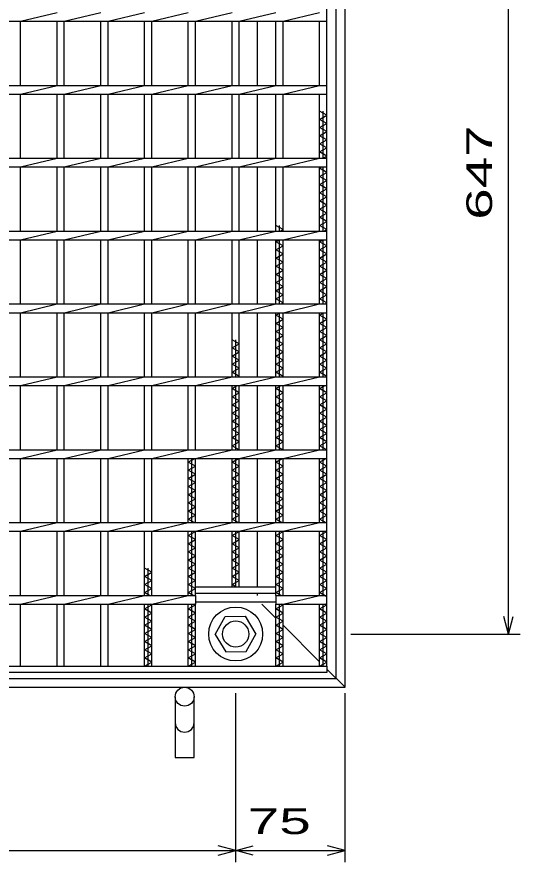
# Model space of a CAD drawing. Units: millimetres, scale not verified. Extents: x -1456 to 1385, y -1026 to 843.
# Drawn here: x -546 to -200, y -362 to 218 of the extents above; entities that cross this region are included whole.
import ezdxf
from ezdxf.enums import TextEntityAlignment as Align

# ---------------------------------------------------------------- set-up
doc = ezdxf.new("R2010")
doc.units = ezdxf.units.MM
doc.header["$LTSCALE"] = 8
doc.linetypes.add('DASHED', pattern=[7.5, 6, -1.5])
for name, color, linetype, lineweight in [('16', 3, 'Continuous', 25), ('19', 6, 'Continuous', 25), ('22', 4, 'Continuous', 25)]:
    doc.layers.add(name, color=color, linetype=linetype, lineweight=lineweight)
doc.styles.add('ベクトル', font='')
doc.styles.get('ベクトル').set_extended_font_data('ベクトル')

msp = doc.modelspace()

# ---------------------------------------------------------------- linework, layer by layer
at = {"layer": '16'}
for p, q in [((-333, -227), (-333, 464)), ((-543, 215.5), (-518, 221.5)), ((-513, 215.5), (-488, 221.5)), ((-483, 215.5), (-458, 221.5)), ((-453, 215.5), (-428, 221.5)), ((-423, 215.5), (-398, 221.5)), ((-393, 215.5), (-368, 221.5)), ((-363, 215.5), (-338, 221.5)), ((-333, 215.5), (-333, 221.5)), ((-1028, 215.5), (-333, 215.5)), ((-543, 171.5), (-543, 215.5)), ((-518, 171.5), (-518, 215.5)), ((-513, 171.5), (-513, 215.5)), ((-488, 171.5), (-488, 215.5)), ((-483, 171.5), (-483, 215.5)), ((-458, 171.5), (-458, 215.5)), ((-453, 171.5), (-453, 215.5)), ((-428, 171.5), (-428, 215.5)), ((-423, 171.5), (-423, 215.5)), ((-398, 171.5), (-398, 215.5)), ((-393, 171.5), (-393, 215.5)), ((-368, 171.5), (-368, 215.5)), ((-363, 171.5), (-363, 215.5)), ((-338, 171.5), (-338, 215.5)), ((-1028, 171.5), (-333, 171.5)), ((-543, 165.5), (-518, 171.5)), ((-513, 165.5), (-488, 171.5)), ((-483, 165.5), (-458, 171.5)), ((-453, 165.5), (-428, 171.5)), ((-423, 165.5), (-398, 171.5)), ((-393, 165.5), (-368, 171.5)), ((-363, 165.5), (-338, 171.5)), ((-333, 165.5), (-333, 171.5)), ((-1028, 165.5), (-333, 165.5)), ((-543, 121.5), (-543, 165.5)), ((-518, 121.5), (-518, 165.5)), ((-513, 121.5), (-513, 165.5)), ((-488, 121.5), (-488, 165.5)), ((-483, 121.5), (-483, 165.5)), ((-458, 121.5), (-458, 165.5)), ((-453, 121.5), (-453, 165.5)), ((-428, 121.5), (-428, 165.5)), ((-423, 121.5), (-423, 165.5)), ((-398, 121.5), (-398, 165.5)), ((-393, 121.5), (-393, 165.5)), ((-368, 121.5), (-368, 165.5)), ((-363, 121.5), (-363, 165.5)), ((-338, 121.5), (-338, 165.5)), ((-333, 151), (-338, 153.8)), ((-338, 148.2), (-333, 151)), ((-335.5, 121.5), (-335.5, 153.8)), ((-333, 145.4), (-338, 148.2)), ((-338, 142.6), (-333, 145.4)), ((-333, 139.8), (-338, 142.6)), ((-338, 137), (-333, 139.8)), ((-333, 134.2), (-338, 137)), ((-338, 131.4), (-333, 134.2)), ((-333, 128.6), (-338, 131.4)), ((-338, 125.8), (-333, 128.6)), ((-333, 123), (-338, 125.8)), ((-335.679, 121.5), (-333, 123)), ((-1028, 121.5), (-333, 121.5)), ((-543, 115.5), (-518, 121.5)), ((-513, 115.5), (-488, 121.5)), ((-483, 115.5), (-458, 121.5)), ((-453, 115.5), (-428, 121.5)), ((-423, 115.5), (-398, 121.5)), ((-393, 115.5), (-368, 121.5)), ((-363, 115.5), (-338, 121.5)), ((-333, 115.5), (-333, 121.5)), ((-1028, 115.5), (-333, 115.5)), ((-543, 71.5), (-543, 115.5)), ((-518, 71.5), (-518, 115.5)), ((-513, 71.5), (-513, 115.5)), ((-488, 71.5), (-488, 115.5)), ((-483, 71.5), (-483, 115.5)), ((-458, 71.5), (-458, 115.5)), ((-453, 71.5), (-453, 115.5)), ((-428, 71.5), (-428, 115.5)), ((-423, 71.5), (-423, 115.5)), ((-398, 71.5), (-398, 115.5)), ((-393, 71.5), (-393, 115.5)), ((-368, 71.5), (-368, 115.5)), ((-363, 71.5), (-363, 115.5)), ((-338, 71.5), (-338, 115.5)), ((-338, 114.6), (-336.393, 115.5)), ((-333, 111.8), (-338, 114.6)), ((-338, 109), (-333, 111.8)), ((-335.5, 71.5), (-335.5, 115.5)), ((-333, 106.2), (-338, 109)), ((-338, 103.4), (-333, 106.2)), ((-333, 100.6), (-338, 103.4)), ((-338, 97.8), (-333, 100.6)), ((-333, 95), (-338, 97.8)), ((-338, 92.2), (-333, 95)), ((-333, 89.4), (-338, 92.2)), ((-338, 86.6), (-333, 89.4)), ((-333, 83.8), (-338, 86.6)), ((-338, 81), (-333, 83.8)), ((-363, 72.6), (-368, 75.4)), ((-365.5, 71.5), (-365.5, 75.4)), ((-333, 78.2), (-338, 81)), ((-338, 75.4), (-333, 78.2)), ((-333, 72.6), (-338, 75.4)), ((-1028, 71.5), (-333, 71.5)), ((-543, 65.5), (-518, 71.5)), ((-513, 65.5), (-488, 71.5)), ((-483, 65.5), (-458, 71.5)), ((-453, 65.5), (-428, 71.5)), ((-423, 65.5), (-398, 71.5)), ((-393, 65.5), (-368, 71.5)), ((-364.964, 71.5), (-363, 72.6)), ((-363, 65.5), (-338, 71.5)), ((-334.964, 71.5), (-333, 72.6)), ((-333, 65.5), (-333, 71.5)), ((-1028, 65.5), (-333, 65.5)), ((-543, 21.5), (-543, 65.5)), ((-518, 21.5), (-518, 65.5)), ((-513, 21.5), (-513, 65.5)), ((-488, 21.5), (-488, 65.5)), ((-483, 21.5), (-483, 65.5)), ((-458, 21.5), (-458, 65.5)), ((-453, 21.5), (-453, 65.5)), ((-428, 21.5), (-428, 65.5)), ((-423, 21.5), (-423, 65.5)), ((-398, 21.5), (-398, 65.5)), ((-393, 21.5), (-393, 65.5)), ((-368, 21.5), (-368, 65.5)), ((-368, 64.2), (-365.679, 65.5)), ((-363, 61.4), (-368, 64.2)), ((-365.5, 21.5), (-365.5, 65.5)), ((-363, 21.5), (-363, 65.5)), ((-338, 21.5), (-338, 65.5)), ((-338, 64.2), (-335.679, 65.5)), ((-333, 61.4), (-338, 64.2)), ((-335.5, 21.5), (-335.5, 65.5)), ((-368, 58.6), (-363, 61.4)), ((-363, 55.8), (-368, 58.6)), ((-338, 58.6), (-333, 61.4)), ((-333, 55.8), (-338, 58.6)), ((-368, 53), (-363, 55.8)), ((-363, 50.2), (-368, 53)), ((-338, 53), (-333, 55.8)), ((-333, 50.2), (-338, 53)), ((-368, 47.4), (-363, 50.2)), ((-363, 44.6), (-368, 47.4)), ((-338, 47.4), (-333, 50.2)), ((-333, 44.6), (-338, 47.4)), ((-368, 41.8), (-363, 44.6)), ((-363, 39), (-368, 41.8)), ((-338, 41.8), (-333, 44.6)), ((-333, 39), (-338, 41.8)), ((-368, 36.2), (-363, 39)), ((-363, 33.4), (-368, 36.2)), ((-338, 36.2), (-333, 39)), ((-333, 33.4), (-338, 36.2)), ((-368, 30.6), (-363, 33.4)), ((-363, 27.8), (-368, 30.6)), ((-338, 30.6), (-333, 33.4)), ((-333, 27.8), (-338, 30.6)), ((-368, 25), (-363, 27.8)), ((-363, 22.2), (-368, 25)), ((-338, 25), (-333, 27.8)), ((-333, 22.2), (-338, 25)), ((-1028, 21.5), (-333, 21.5)), ((-543, 15.5), (-518, 21.5)), ((-513, 15.5), (-488, 21.5)), ((-483, 15.5), (-458, 21.5)), ((-453, 15.5), (-428, 21.5)), ((-423, 15.5), (-398, 21.5)), ((-393, 15.5), (-368, 21.5)), ((-364.25, 21.5), (-363, 22.2)), ((-363, 15.5), (-338, 21.5)), ((-334.25, 21.5), (-333, 22.2)), ((-333, 15.5), (-333, 21.5)), ((-1028, 15.5), (-333, 15.5)), ((-543, -28.5), (-543, 15.5)), ((-518, -28.5), (-518, 15.5)), ((-513, -28.5), (-513, 15.5)), ((-488, -28.5), (-488, 15.5)), ((-483, -28.5), (-483, 15.5)), ((-458, -28.5), (-458, 15.5)), ((-453, -28.5), (-453, 15.5)), ((-428, -28.5), (-428, 15.5)), ((-423, -28.5), (-423, 15.5)), ((-398, -28.5), (-398, 15.5)), ((-393, -28.5), (-393, 15.5)), ((-368, -28.5), (-368, 15.5)), ((-368, 13.8), (-364.964, 15.5)), ((-363, 11), (-368, 13.8)), ((-365.5, -28.5), (-365.5, 15.5)), ((-363, -28.5), (-363, 15.5)), ((-338, -28.5), (-338, 15.5)), ((-338, 13.8), (-334.964, 15.5)), ((-333, 11), (-338, 13.8)), ((-335.5, -28.5), (-335.5, 15.5)), ((-368, 8.2), (-363, 11)), ((-363, 5.4), (-368, 8.2)), ((-338, 8.2), (-333, 11)), ((-333, 5.4), (-338, 8.2)), ((-368, 2.6), (-363, 5.4)), ((-363, -0.2), (-368, 2.6)), ((-338, 2.6), (-333, 5.4)), ((-333, -0.2), (-338, 2.6)), ((-393, -5.8), (-398, -3)), ((-398, -8.6), (-393, -5.8)), ((-395.5, -28.5), (-395.5, -3)), ((-368, -3), (-363, -0.2)), ((-363, -5.8), (-368, -3)), ((-368, -8.6), (-363, -5.8)), ((-338, -3), (-333, -0.2)), ((-333, -5.8), (-338, -3)), ((-338, -8.6), (-333, -5.8)), ((-393, -11.4), (-398, -8.6)), ((-398, -14.2), (-393, -11.4)), ((-363, -11.4), (-368, -8.6)), ((-368, -14.2), (-363, -11.4)), ((-333, -11.4), (-338, -8.6)), ((-338, -14.2), (-333, -11.4)), ((-393, -17), (-398, -14.2)), ((-398, -19.8), (-393, -17)), ((-363, -17), (-368, -14.2)), ((-368, -19.8), (-363, -17)), ((-333, -17), (-338, -14.2)), ((-338, -19.8), (-333, -17)), ((-393, -22.6), (-398, -19.8)), ((-398, -25.4), (-393, -22.6)), ((-363, -22.6), (-368, -19.8)), ((-368, -25.4), (-363, -22.6)), ((-333, -22.6), (-338, -19.8)), ((-338, -25.4), (-333, -22.6)), ((-1028, -28.5), (-333, -28.5)), ((-543, -34.5), (-518, -28.5)), ((-513, -34.5), (-488, -28.5)), ((-483, -34.5), (-458, -28.5)), ((-453, -34.5), (-428, -28.5)), ((-423, -34.5), (-398, -28.5)), ((-393, -28.2), (-398, -25.4)), ((-393.536, -28.5), (-393, -28.2)), ((-393, -34.5), (-368, -28.5)), ((-363, -28.2), (-368, -25.4)), ((-363.536, -28.5), (-363, -28.2)), ((-363, -34.5), (-338, -28.5)), ((-333, -28.2), (-338, -25.4)), ((-333.536, -28.5), (-333, -28.2)), ((-333, -34.5), (-333, -28.5)), ((-1028, -34.5), (-333, -34.5)), ((-543, -78.5), (-543, -34.5)), ((-518, -78.5), (-518, -34.5)), ((-513, -78.5), (-513, -34.5)), ((-488, -78.5), (-488, -34.5)), ((-483, -78.5), (-483, -34.5)), ((-458, -78.5), (-458, -34.5)), ((-453, -78.5), (-453, -34.5)), ((-428, -78.5), (-428, -34.5)), ((-423, -78.5), (-423, -34.5)), ((-398, -78.5), (-398, -34.5)), ((-398, -36.6), (-394.25, -34.5)), ((-395.5, -78.5), (-395.5, -34.5)), ((-393, -78.5), (-393, -34.5)), ((-368, -78.5), (-368, -34.5)), ((-368, -36.6), (-364.25, -34.5)), ((-365.5, -78.5), (-365.5, -34.5)), ((-363, -78.5), (-363, -34.5)), ((-338, -78.5), (-338, -34.5)), ((-338, -36.6), (-334.25, -34.5)), ((-335.5, -78.5), (-335.5, -34.5)), ((-393, -39.4), (-398, -36.6)), ((-398, -42.2), (-393, -39.4)), ((-363, -39.4), (-368, -36.6)), ((-368, -42.2), (-363, -39.4)), ((-333, -39.4), (-338, -36.6)), ((-338, -42.2), (-333, -39.4)), ((-393, -45), (-398, -42.2)), ((-398, -47.8), (-393, -45)), ((-363, -45), (-368, -42.2)), ((-368, -47.8), (-363, -45)), ((-333, -45), (-338, -42.2)), ((-338, -47.8), (-333, -45)), ((-393, -50.6), (-398, -47.8)), ((-398, -53.4), (-393, -50.6)), ((-363, -50.6), (-368, -47.8)), ((-368, -53.4), (-363, -50.6)), ((-333, -50.6), (-338, -47.8)), ((-338, -53.4), (-333, -50.6)), ((-393, -56.2), (-398, -53.4)), ((-398, -59), (-393, -56.2)), ((-363, -56.2), (-368, -53.4)), ((-368, -59), (-363, -56.2)), ((-333, -56.2), (-338, -53.4)), ((-338, -59), (-333, -56.2)), ((-393, -61.8), (-398, -59)), ((-398, -64.6), (-393, -61.8)), ((-363, -61.8), (-368, -59)), ((-368, -64.6), (-363, -61.8)), ((-333, -61.8), (-338, -59)), ((-338, -64.6), (-333, -61.8)), ((-393, -67.4), (-398, -64.6)), ((-398, -70.2), (-393, -67.4)), ((-363, -67.4), (-368, -64.6)), ((-368, -70.2), (-363, -67.4)), ((-333, -67.4), (-338, -64.6)), ((-338, -70.2), (-333, -67.4)), ((-393, -73), (-398, -70.2)), ((-398, -75.8), (-393, -73)), ((-363, -73), (-368, -70.2)), ((-368, -75.8), (-363, -73)), ((-333, -73), (-338, -70.2)), ((-338, -75.8), (-333, -73)), ((-1028, -78.5), (-333, -78.5)), ((-543, -84.5), (-518, -78.5)), ((-513, -84.5), (-488, -78.5)), ((-483, -84.5), (-458, -78.5)), ((-453, -84.5), (-428, -78.5)), ((-423, -84.5), (-398, -78.5)), ((-393.179, -78.5), (-398, -75.8)), ((-393, -84.5), (-368, -78.5)), ((-363.179, -78.5), (-368, -75.8)), ((-363, -84.5), (-338, -78.5)), ((-333, -78.6), (-338, -75.8)), ((-333, -84.5), (-333, -78.5)), ((-1028, -84.5), (-333, -84.5)), ((-543, -128.5), (-543, -84.5)), ((-518, -128.5), (-518, -84.5)), ((-513, -128.5), (-513, -84.5)), ((-488, -128.5), (-488, -84.5)), ((-483, -128.5), (-483, -84.5)), ((-458, -128.5), (-458, -84.5)), ((-453, -128.5), (-453, -84.5)), ((-428, -128.5), (-428, -84.5)), ((-428, -87), (-423.536, -84.5)), ((-423, -89.8), (-428, -87)), ((-425.5, -128.5), (-425.5, -84.5)), ((-423, -128.5), (-423, -84.5)), ((-398, -128.5), (-398, -84.5)), ((-398, -87), (-393.536, -84.5)), ((-393, -89.8), (-398, -87)), ((-395.5, -128.5), (-395.5, -84.5)), ((-393, -128.5), (-393, -84.5)), ((-368, -128.5), (-368, -84.5)), ((-368, -87), (-363.536, -84.5)), ((-363, -89.8), (-368, -87)), ((-365.5, -128.5), (-365.5, -84.5)), ((-363, -128.5), (-363, -84.5)), ((-338, -128.5), (-338, -84.5)), ((-338, -87), (-333.536, -84.5)), ((-333, -89.8), (-338, -87)), ((-335.5, -128.5), (-335.5, -84.5)), ((-428, -92.6), (-423, -89.8)), ((-423, -95.4), (-428, -92.6)), ((-398, -92.6), (-393, -89.8)), ((-393, -95.4), (-398, -92.6)), ((-368, -92.6), (-363, -89.8)), ((-363, -95.4), (-368, -92.6)), ((-338, -92.6), (-333, -89.8)), ((-333, -95.4), (-338, -92.6)), ((-428, -98.2), (-423, -95.4)), ((-423, -101), (-428, -98.2)), ((-398, -98.2), (-393, -95.4)), ((-393, -101), (-398, -98.2)), ((-368, -98.2), (-363, -95.4)), ((-363, -101), (-368, -98.2)), ((-338, -98.2), (-333, -95.4)), ((-333, -101), (-338, -98.2)), ((-428, -103.8), (-423, -101)), ((-423, -106.6), (-428, -103.8)), ((-398, -103.8), (-393, -101)), ((-393, -106.6), (-398, -103.8)), ((-368, -103.8), (-363, -101)), ((-363, -106.6), (-368, -103.8)), ((-338, -103.8), (-333, -101)), ((-333, -106.6), (-338, -103.8)), ((-428, -109.4), (-423, -106.6)), ((-423, -112.2), (-428, -109.4)), ((-398, -109.4), (-393, -106.6)), ((-393, -112.2), (-398, -109.4)), ((-368, -109.4), (-363, -106.6)), ((-363, -112.2), (-368, -109.4)), ((-338, -109.4), (-333, -106.6)), ((-333, -112.2), (-338, -109.4)), ((-428, -115), (-423, -112.2)), ((-423, -117.8), (-428, -115)), ((-398, -115), (-393, -112.2)), ((-393, -117.8), (-398, -115)), ((-368, -115), (-363, -112.2)), ((-363, -117.8), (-368, -115)), ((-338, -115), (-333, -112.2)), ((-333, -117.8), (-338, -115)), ((-428, -120.6), (-423, -117.8)), ((-423, -123.4), (-428, -120.6)), ((-398, -120.6), (-393, -117.8)), ((-393, -123.4), (-398, -120.6)), ((-368, -120.6), (-363, -117.8)), ((-363, -123.4), (-368, -120.6)), ((-338, -120.6), (-333, -117.8)), ((-333, -123.4), (-338, -120.6)), ((-428, -126.2), (-423, -123.4)), ((-423.893, -128.5), (-428, -126.2)), ((-398, -126.2), (-393, -123.4)), ((-393.893, -128.5), (-398, -126.2)), ((-368, -126.2), (-363, -123.4)), ((-363.893, -128.5), (-368, -126.2)), ((-338, -126.2), (-333, -123.4)), ((-333, -129), (-338, -126.2)), ((-1028, -128.5), (-333, -128.5)), ((-543, -134.5), (-518, -128.5)), ((-513, -134.5), (-488, -128.5)), ((-483, -134.5), (-458, -128.5)), ((-453, -134.5), (-428, -128.5)), ((-423, -134.5), (-398, -128.5)), ((-393, -134.5), (-368, -128.5)), ((-363, -134.5), (-338, -128.5)), ((-333, -134.5), (-333, -128.5)), ((-1028, -134.5), (-333, -134.5)), ((-543, -178.5), (-543, -134.5)), ((-518, -178.5), (-518, -134.5)), ((-513, -178.5), (-513, -134.5)), ((-488, -178.5), (-488, -134.5)), ((-483, -178.5), (-483, -134.5)), ((-458, -178.5), (-458, -134.5)), ((-453, -178.5), (-453, -134.5)), ((-428, -178.5), (-428, -134.5)), ((-428, -137.4), (-423, -134.6)), ((-423, -140.2), (-428, -137.4)), ((-425.5, -178.5), (-425.5, -134.5)), ((-423, -134.6), (-423.179, -134.5)), ((-423, -178.5), (-423, -134.5)), ((-398, -172.5), (-398, -134.5)), ((-398, -137.4), (-393, -134.6)), ((-393, -140.2), (-398, -137.4)), ((-395.5, -172.5), (-395.5, -134.5)), ((-393, -134.6), (-393.179, -134.5)), ((-393, -172.5), (-393, -134.5)), ((-368, -178.5), (-368, -134.5)), ((-368, -137.4), (-363, -134.6)), ((-363, -140.2), (-368, -137.4)), ((-365.5, -178.5), (-365.5, -134.5)), ((-363, -134.6), (-363.179, -134.5)), ((-363, -178.5), (-363, -134.5)), ((-338, -178.5), (-338, -134.5)), ((-338, -137.4), (-333, -134.6)), ((-333, -140.2), (-338, -137.4)), ((-335.5, -178.5), (-335.5, -134.5)), ((-333, -134.6), (-333.179, -134.5)), ((-428, -143), (-423, -140.2)), ((-423, -145.8), (-428, -143)), ((-398, -143), (-393, -140.2)), ((-393, -145.8), (-398, -143)), ((-368, -143), (-363, -140.2)), ((-363, -145.8), (-368, -143)), ((-338, -143), (-333, -140.2)), ((-333, -145.8), (-338, -143)), ((-428, -148.6), (-423, -145.8)), ((-423, -151.4), (-428, -148.6)), ((-398, -148.6), (-393, -145.8)), ((-393, -151.4), (-398, -148.6)), ((-368, -148.6), (-363, -145.8)), ((-363, -151.4), (-368, -148.6)), ((-338, -148.6), (-333, -145.8)), ((-333, -151.4), (-338, -148.6)), ((-428, -154.2), (-423, -151.4)), ((-423, -157), (-428, -154.2)), ((-398, -154.2), (-393, -151.4)), ((-393, -157), (-398, -154.2)), ((-368, -154.2), (-363, -151.4)), ((-363, -157), (-368, -154.2)), ((-338, -154.2), (-333, -151.4)), ((-333, -157), (-338, -154.2)), ((-453, -162.6), (-458, -159.8)), ((-455.5, -178.5), (-455.5, -159.8)), ((-428, -159.8), (-423, -157)), ((-423, -162.6), (-428, -159.8)), ((-398, -159.8), (-393, -157)), ((-393, -162.6), (-398, -159.8)), ((-368, -159.8), (-363, -157)), ((-363, -162.6), (-368, -159.8)), ((-338, -159.8), (-333, -157)), ((-333, -162.6), (-338, -159.8)), ((-458, -165.4), (-453, -162.6)), ((-453, -168.2), (-458, -165.4)), ((-458, -171), (-453, -168.2)), ((-428, -165.4), (-423, -162.6)), ((-423, -168.2), (-428, -165.4)), ((-428, -171), (-423, -168.2)), ((-398, -165.4), (-393, -162.6)), ((-393, -168.2), (-398, -165.4)), ((-398, -171), (-393, -168.2)), ((-368, -165.4), (-363, -162.6)), ((-363, -168.2), (-368, -165.4)), ((-368, -171), (-363, -168.2)), ((-338, -165.4), (-333, -162.6)), ((-333, -168.2), (-338, -165.4)), ((-338, -171), (-333, -168.2)), ((-453, -173.8), (-458, -171)), ((-458, -176.6), (-453, -173.8)), ((-423, -173.8), (-428, -171)), ((-428, -176.6), (-423, -173.8)), ((-423, -172.5), (-368, -172.5)), ((-423, -177), (-423, -172.5)), ((-395.321, -172.5), (-398, -171)), ((-363, -173.8), (-368, -171)), ((-368, -177), (-368, -172.5)), ((-368, -176.6), (-363, -173.8)), ((-333, -173.8), (-338, -171)), ((-338, -176.6), (-333, -173.8)), ((-938, -178.5), (-423, -178.5)), ((-543, -184.5), (-518, -178.5)), ((-513, -184.5), (-488, -178.5)), ((-483, -184.5), (-458, -178.5)), ((-454.607, -178.5), (-458, -176.6)), ((-453, -184.5), (-428, -178.5)), ((-424.607, -178.5), (-428, -176.6)), ((-423, -177), (-368, -177)), ((-423, -178.5), (-423, -184.5)), ((-364.607, -178.5), (-368, -176.6)), ((-368, -178.5), (-333, -178.5)), ((-368, -178.5), (-368, -184.5)), ((-363, -184.5), (-338, -178.5)), ((-333, -179.4), (-338, -176.6)), ((-333, -184.5), (-333, -178.5)), ((-938, -184.5), (-423, -184.5)), ((-543, -227), (-543, -184.5)), ((-518, -227), (-518, -184.5)), ((-513, -227), (-513, -184.5)), ((-488, -227), (-488, -184.5)), ((-483, -227), (-483, -184.5)), ((-458, -227), (-458, -184.5)), ((-458, -187.8), (-453, -185)), ((-455.5, -227), (-455.5, -184.5)), ((-453, -185), (-453.893, -184.5)), ((-453, -227), (-453, -184.5)), ((-428, -227), (-428, -184.5)), ((-428, -187.8), (-423, -185)), ((-425.5, -227), (-425.5, -184.5)), ((-423, -185), (-423.893, -184.5)), ((-423, -183), (-368, -183)), ((-423, -227), (-423, -184.5)), ((-368, -184.5), (-333, -184.5)), ((-368, -227), (-368, -184.5)), ((-368, -187.8), (-363, -185)), ((-365.5, -227), (-365.5, -184.5)), ((-363, -185), (-363.893, -184.5)), ((-363, -227), (-363, -184.5)), ((-338, -227), (-338, -184.5)), ((-338, -187.8), (-333, -185)), ((-335.5, -227), (-335.5, -184.5)), ((-333, -185), (-333.893, -184.5)), ((-453, -190.6), (-458, -187.8)), ((-458, -193.4), (-453, -190.6)), ((-423, -190.6), (-428, -187.8)), ((-428, -193.4), (-423, -190.6)), ((-363, -190.6), (-368, -187.8)), ((-368, -193.4), (-363, -190.6)), ((-333, -190.6), (-338, -187.8)), ((-338, -193.4), (-333, -190.6)), ((-453, -196.2), (-458, -193.4)), ((-458, -199), (-453, -196.2)), ((-423, -196.2), (-428, -193.4)), ((-428, -199), (-423, -196.2)), ((-409.496, -205.342), (-402.794, -193.05)), ((-402.794, -193.05), (-388.798, -192.708)), ((-381.5, -205), (-388.798, -192.708)), ((-363, -196.2), (-368, -193.4)), ((-368, -199), (-363, -196.2)), ((-333, -196.2), (-338, -193.4)), ((-338, -199), (-333, -196.2)), ((-453, -201.8), (-458, -199)), ((-458, -204.6), (-453, -201.8)), ((-423, -201.8), (-428, -199)), ((-428, -204.6), (-423, -201.8)), ((-363, -201.8), (-368, -199)), ((-368, -204.6), (-363, -201.8)), ((-333, -201.8), (-338, -199)), ((-338, -204.6), (-333, -201.8)), ((-453, -207.4), (-458, -204.6)), ((-458, -210.2), (-453, -207.4)), ((-423, -207.4), (-428, -204.6)), ((-428, -210.2), (-423, -207.4)), ((-409.496, -205.342), (-402.202, -217.292)), ((-388.206, -216.95), (-381.504, -204.658)), ((-363, -207.4), (-368, -204.6)), ((-368, -210.2), (-363, -207.4)), ((-333, -207.4), (-338, -204.6)), ((-338, -210.2), (-333, -207.4)), ((-453, -213), (-458, -210.2)), ((-458, -215.8), (-453, -213)), ((-423, -213), (-428, -210.2)), ((-428, -215.8), (-423, -213)), ((-363, -213), (-368, -210.2)), ((-368, -215.8), (-363, -213)), ((-333, -213), (-338, -210.2)), ((-338, -215.8), (-333, -213)), ((-453, -218.6), (-458, -215.8)), ((-458, -221.4), (-453, -218.6)), ((-423, -218.6), (-428, -215.8)), ((-428, -221.4), (-423, -218.6)), ((-402.202, -217.292), (-388.206, -216.95)), ((-363, -218.6), (-368, -215.8)), ((-368, -221.4), (-363, -218.6)), ((-333, -218.6), (-338, -215.8)), ((-338, -221.4), (-333, -218.6)), ((-453, -224.2), (-458, -221.4)), ((-458, -227), (-453, -224.2)), ((-423, -224.2), (-428, -221.4)), ((-428, -227), (-423, -224.2)), ((-363, -224.2), (-368, -221.4)), ((-368, -227), (-363, -224.2)), ((-333, -224.2), (-338, -221.4)), ((-338, -227), (-333, -224.2)), ((-1028, -227), (-333, -227)), ((-333, -231.5), (-1028, -231.5)), ((-548, -227), (-543, -227)), ((-518, -227), (-513, -227)), ((-488, -227), (-483, -227)), ((-458, -227), (-453, -227)), ((-428, -227), (-423, -227)), ((-398, -227), (-393, -227)), ((-368, -227), (-363, -227)), ((-338, -227), (-333, -227)), ((-333, -227), (-333, -231.5))]:
    msp.add_line(p, q, dxfattribs=at)
for radius in [18.5, 9]:
    msp.add_circle((-395.5, -205), radius, dxfattribs=at)
at = {"layer": '19'}
for p, q in [((-320.5, -241.5), (-320.5, 478.5)), ((-326.5, -235.5), (-326.5, 472.5)), ((-380.5, 171.5), (-380.5, 215.5)), ((-380.5, 121.5), (-380.5, 165.5)), ((-380.5, 71.5), (-380.5, 115.5)), ((-380.5, 21.5), (-380.5, 65.5)), ((-380.5, -28.5), (-380.5, 15.5)), ((-380.5, -78.5), (-380.5, -34.5)), ((-380.5, -128.5), (-380.5, -84.5)), ((-380.5, -172.5), (-380.5, -134.5)), ((-1034.5, -235.5), (-326.5, -235.5)), ((-1040.5, -241.5), (-320.5, -241.5)), ((-437, -248), (-437, -289.62)), ((-424, -289.62), (-424, -248)), ((-437, -289.62), (-424, -289.62))]:
    msp.add_line(p, q, dxfattribs=at)
at = {"layer": '19', "linetype": 'DASHED'}
for p, q in [((-380.5, -178.5), (-380.5, -177)), ((-368, -194), (-377.5, -184.5)), ((-338, -224), (-363, -199)), ((-320.5, -241.5), (-333, -229))]:
    msp.add_line(p, q, dxfattribs=at)
at = {"layer": '19'}
msp.add_circle((-430.5, -248), 6.5, dxfattribs=at)
msp.add_arc((-430.5, -265.84), 6.5, 180, 0, dxfattribs=at)
at = {"layer": '22'}
for p, q in [((-208.5, -205), (-208.5, 442)), ((-208.5, -205), (-211.7, -193)), ((-208.5, -205), (-205.3, -193)), ((-316.5, -205), (-200.5, -205)), ((-395.5, -361.5), (-395.5, -245.5)), ((-320.5, -361.5), (-320.5, -245.5)), ((-965.5, -353.5), (-395.5, -353.5)), ((-395.5, -353.5), (-407.5, -350.3)), ((-407.5, -356.7), (-395.5, -353.5)), ((-395.5, -353.5), (-383.5, -350.3)), ((-383.5, -356.7), (-395.5, -353.5)), ((-395.5, -353.5), (-320.5, -353.5)), ((-320.5, -353.5), (-332.5, -350.3)), ((-332.5, -356.7), (-320.5, -353.5))]:
    msp.add_line(p, q, dxfattribs=at)

# ---------------------------------------------------------------- texts
at = {"layer": '22', "color": 2, "style": 'ベクトル', "width": 1.65}
msp.add_text(' 647 ', height=17.6, rotation=90, dxfattribs=at).set_placement((-228.5, 68.5), align=Align.MIDDLE_LEFT)
msp.add_text(' 75 ', height=17.6, dxfattribs=at).set_placement((-398, -333.5), align=Align.MIDDLE_LEFT)

doc.saveas('drawing.dxf')
